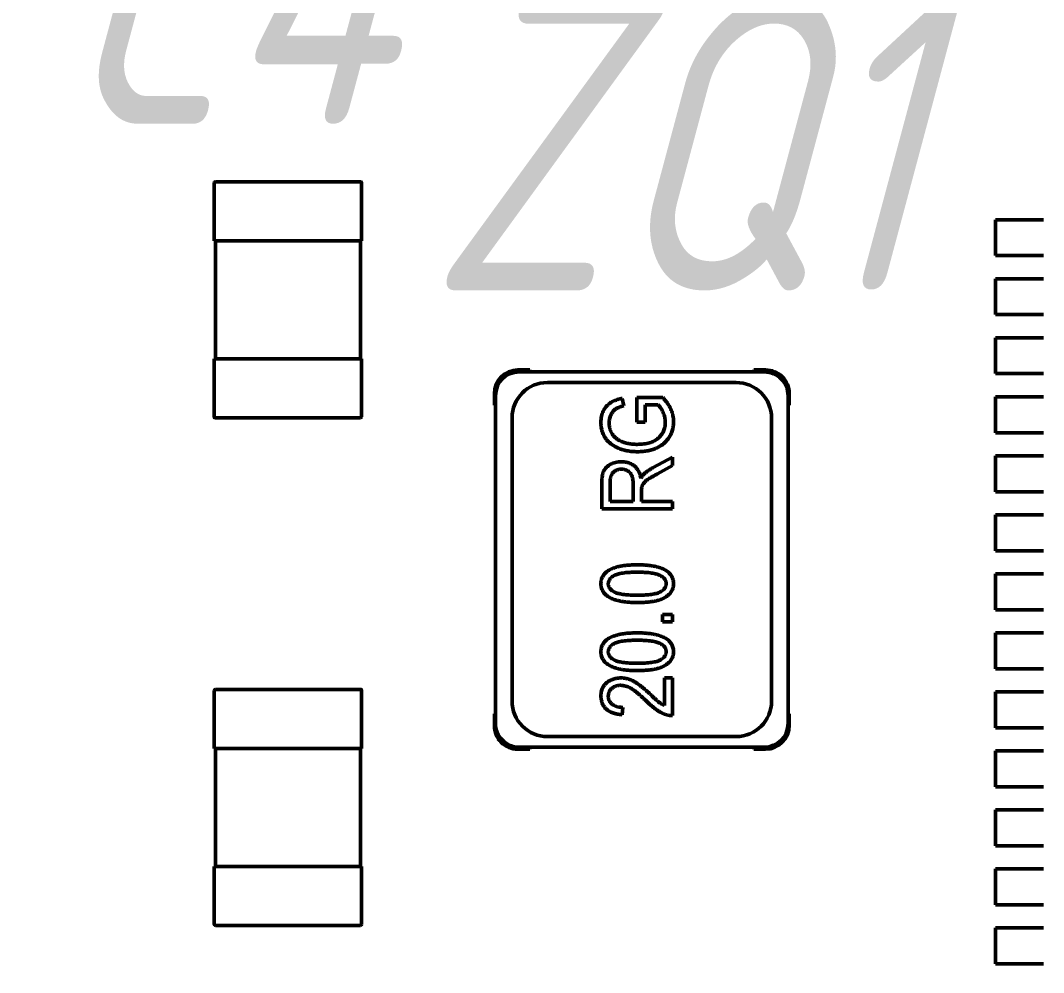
# Model space of a CAD drawing. Header units: millimetres. Extents: x -194 to 1085, y -28 to 392.
# Drawn here: x 626.27 to 643.62, y 302.32 to 318.46 of the extents above; entities that cross this region are included whole.
import ezdxf

# ---------------------------------------------------------------- set-up
doc = ezdxf.new("R2010")
doc.units = ezdxf.units.MM
doc.layers.add('Tonk', color=7, linetype='Continuous', lineweight=15)
doc.layers.add('Видимый контур (ГОСТ)', color=7, linetype='Continuous', lineweight=50)
doc.styles.get("Standard").update_dxf_attribs({"font": '', "width": 0.8, "oblique": 15})
doc.styles.get('Standard').set_extended_font_data('GOST type B')
doc.dimstyles.new('ISO-25', dxfattribs={"dimtxt": 3.5, "dimasz": 4, "dimexe": 1.25, "dimexo": 0, "dimtad": 1, "dimtxsty": 'Standard', "dimcen": 2.5, "dimadec": 0, "dimazin": 0, "dimtfac": 1, "dimtmove": 0, "dimatfit": 3, "dimfxl": 1, "dimarcsym": 0})

# ---------------------------------------------------------------- blocks, each defined once
blk = doc.blocks.new('*D69')
at = {"layer": 'Defpoints', "color": 0, "transparency": 16777216}
for p in [(604.798, 333.644), (546.471, 226.236), (640.469, 226.236)]:
    blk.add_point(p, dxfattribs=at)
at = {"layer": 'Tonk', "color": 0, "lineweight": -2, "transparency": 16777216}
for p, q in [((604.798, 333.644), (545.221, 333.644)), ((546.471, 329.644), (546.471, 230.236)), ((640.469, 226.236), (545.221, 226.236))]:
    blk.add_line(p, q, dxfattribs=at)
at = {"layer": 'Tonk', "color": 0, "transparency": 16777216}
for points in [[(545.804, 329.644), (547.137, 329.644), (546.471, 333.644)], [(545.804, 230.236), (547.137, 230.236), (546.471, 226.236)]]:
    blk.add_solid(points, dxfattribs=at)
at = {"layer": 'Tonk', "color": 0, "transparency": 16777216, "insert": (540.846, 278.93), "char_height": 10, "attachment_point": 5, "rotation": 90}
blk.add_mtext('57*', dxfattribs=at)

msp = doc.modelspace()

# ---------------------------------------------------------------- linework, layer by layer
at = {"layer": 'Видимый контур (ГОСТ)'}
for p, q in [((629.55784, 314.71991), (629.55784, 315.69991)), ((629.57784, 315.71991), (632.03784, 315.71991)), ((632.05784, 315.69991), (632.05784, 314.71991)), ((642.80785, 314.46991), (642.80785, 315.07791)), ((642.80785, 315.07791), (643.06185, 315.07791)), ((643.06185, 315.07791), (643.52185, 315.07791)), ((643.52185, 315.07791), (643.62018, 315.07791)), ((629.55784, 314.71991), (629.57784, 314.71991)), ((629.57784, 314.71991), (632.03784, 314.71991)), ((629.57784, 314.71991), (629.57784, 312.71991)), ((632.03784, 314.71991), (632.05784, 314.71991)), ((632.03784, 314.71991), (632.03784, 312.71991)), ((643.06185, 314.46991), (642.80785, 314.46991)), ((643.52185, 314.46991), (643.06185, 314.46991)), ((643.62018, 314.46991), (643.52185, 314.46991)), ((642.80785, 313.46991), (642.80785, 314.07791)), ((642.80785, 314.07791), (643.06185, 314.07791)), ((643.06185, 314.07791), (643.52185, 314.07791)), ((643.52185, 314.07791), (643.62018, 314.07791)), ((643.06185, 313.46991), (642.80785, 313.46991)), ((643.52185, 313.46991), (643.06185, 313.46991)), ((643.62018, 313.46991), (643.52185, 313.46991)), ((642.80785, 312.46991), (642.80785, 313.07791)), ((642.80785, 313.07791), (643.06185, 313.07791)), ((643.06185, 313.07791), (643.52185, 313.07791)), ((643.52185, 313.07791), (643.62018, 313.07791)), ((629.55784, 312.71991), (629.55784, 311.73991)), ((629.55784, 312.71991), (629.57784, 312.71991)), ((629.57784, 312.71991), (632.03784, 312.71991)), ((632.03784, 312.71991), (632.05784, 312.71991)), ((632.05784, 311.73991), (632.05784, 312.71991)), ((634.90784, 312.53383), (634.70784, 312.53383)), ((634.72784, 312.4999), (638.88784, 312.4999)), ((634.90784, 312.4999), (634.90784, 312.53383)), ((638.90784, 312.53383), (638.70784, 312.53383)), ((638.70784, 312.53383), (638.70784, 312.4999)), ((643.06185, 312.46991), (642.80785, 312.46991)), ((643.52185, 312.46991), (643.06185, 312.46991)), ((643.62018, 312.46991), (643.52185, 312.46991)), ((635.20784, 312.3199), (638.40784, 312.3199)), ((634.30784, 312.13383), (634.30784, 311.93383)), ((634.32785, 306.5399), (634.32784, 312.0999)), ((639.28784, 312.0999), (639.28785, 306.5399)), ((639.30784, 311.93383), (639.30784, 312.13383)), ((634.30784, 311.93383), (634.32784, 311.93383)), ((636.47351, 312.05099), (636.50468, 311.92631)), ((636.72286, 312.06657), (637.16239, 312.06657)), ((636.72286, 311.64579), (636.72286, 312.06657)), ((636.86312, 311.9419), (636.86312, 311.64579)), ((637.08325, 311.9419), (636.86312, 311.9419)), ((639.28784, 311.93383), (639.30784, 311.93383)), ((642.80785, 311.46991), (642.80785, 312.07791)), ((642.80785, 312.07791), (643.06185, 312.07791)), ((643.06185, 312.07791), (643.52185, 312.07791)), ((643.52185, 312.07791), (643.62018, 312.07791)), ((629.57784, 311.71991), (632.03784, 311.71991)), ((634.60785, 306.9199), (634.60784, 311.7199)), ((636.86312, 311.64579), (636.72286, 311.64579)), ((639.00784, 311.7199), (639.00785, 306.9199)), ((643.06185, 311.46991), (642.80785, 311.46991)), ((643.52185, 311.46991), (643.06185, 311.46991)), ((643.62018, 311.46991), (643.52185, 311.46991)), ((637.00265, 310.87802), (637.33065, 311.05358)), ((637.33065, 311.05358), (637.33065, 310.91186)), ((642.80785, 310.46991), (642.80785, 311.07791)), ((642.80785, 311.07791), (643.06185, 311.07791)), ((643.06185, 311.07791), (643.52185, 311.07791)), ((643.52185, 311.07791), (643.62018, 311.07791)), ((637.33065, 310.91186), (637.074, 310.77331)), ((636.13065, 310.18086), (636.13065, 310.6216)), ((636.27091, 310.63037), (636.27091, 310.30553)), ((636.66052, 310.30553), (636.66052, 310.59798)), ((636.80078, 310.46454), (636.80078, 310.30553)), ((643.06185, 310.46991), (642.80785, 310.46991)), ((643.52185, 310.46991), (643.06185, 310.46991)), ((643.62018, 310.46991), (643.52185, 310.46991)), ((637.33065, 310.18086), (636.13065, 310.18086)), ((636.27091, 310.30553), (636.66052, 310.30553)), ((636.80078, 310.30553), (637.33065, 310.30553)), ((637.33065, 310.30553), (637.33065, 310.18086)), ((642.80785, 309.46991), (642.80785, 310.07791)), ((642.80785, 310.07791), (643.06185, 310.07791)), ((643.06185, 310.07791), (643.52185, 310.07791)), ((643.52185, 310.07791), (643.62018, 310.07791)), ((643.06185, 309.46991), (642.80785, 309.46991)), ((643.52185, 309.46991), (643.06185, 309.46991)), ((643.62018, 309.46991), (643.52185, 309.46991)), ((642.80785, 308.46991), (642.80785, 309.07791)), ((642.80785, 309.07791), (643.06185, 309.07791)), ((643.06185, 309.07791), (643.52185, 309.07791)), ((643.52185, 309.07791), (643.62018, 309.07791)), ((643.06185, 308.46991), (642.80785, 308.46991)), ((643.52185, 308.46991), (643.06185, 308.46991)), ((643.62018, 308.46991), (643.52185, 308.46991)), ((637.15922, 308.38865), (637.33065, 308.38865)), ((637.15922, 308.26397), (637.15922, 308.38865)), ((637.33065, 308.38865), (637.33065, 308.26397)), ((637.33065, 308.26397), (637.15922, 308.26397)), ((642.80785, 307.46991), (642.80785, 308.07791)), ((642.80785, 308.07791), (643.06185, 308.07791)), ((643.06185, 308.07791), (643.52185, 308.07791)), ((643.52185, 308.07791), (643.62018, 308.07791)), ((643.06185, 307.46991), (642.80785, 307.46991)), ((643.52185, 307.46991), (643.06185, 307.46991)), ((643.62018, 307.46991), (643.52185, 307.46991)), ((637.19039, 306.84579), (637.19039, 307.31332)), ((637.19039, 307.31332), (637.33065, 307.31332)), ((637.33065, 307.31332), (637.33065, 306.67436)), ((629.55784, 307.0999), (629.55784, 306.1199)), ((632.03784, 307.1199), (629.57784, 307.1199)), ((632.05784, 306.1199), (632.05784, 307.0999)), ((642.80785, 306.46991), (642.80785, 307.07791)), ((642.80785, 307.07791), (643.06185, 307.07791)), ((643.06185, 307.07791), (643.52185, 307.07791)), ((643.52185, 307.07791), (643.62018, 307.07791)), ((636.4891, 306.81462), (636.47351, 306.68995)), ((634.32785, 306.70597), (634.30785, 306.70597)), ((634.30785, 306.70597), (634.30785, 306.50597)), ((639.30785, 306.70597), (639.28793, 306.70597)), ((639.30785, 306.50597), (639.30785, 306.70597)), ((643.06185, 306.46991), (642.80785, 306.46991)), ((643.52185, 306.46991), (643.06185, 306.46991)), ((643.62018, 306.46991), (643.52185, 306.46991)), ((638.40785, 306.3199), (635.20785, 306.3199)), ((629.57784, 306.1199), (629.55784, 306.1199)), ((629.57784, 304.1199), (629.57784, 306.1199)), ((632.03784, 306.1199), (629.57784, 306.1199)), ((632.03784, 304.1199), (632.03784, 306.1199)), ((632.05784, 306.1199), (632.03784, 306.1199)), ((634.70785, 306.10597), (634.90785, 306.10597)), ((638.88785, 306.1399), (634.72785, 306.1399)), ((634.90785, 306.10597), (634.90785, 306.1399)), ((638.70785, 306.1399), (638.70785, 306.10597)), ((638.70785, 306.10597), (638.90785, 306.10597)), ((642.80785, 305.46991), (642.80785, 306.07791)), ((642.80785, 306.07791), (643.06185, 306.07791)), ((643.06185, 306.07791), (643.52185, 306.07791)), ((643.52185, 306.07791), (643.62018, 306.07791)), ((643.06185, 305.46991), (642.80785, 305.46991)), ((643.52185, 305.46991), (643.06185, 305.46991)), ((643.62018, 305.46991), (643.52185, 305.46991)), ((642.80785, 304.46991), (642.80785, 305.07791)), ((642.80785, 305.07791), (643.06185, 305.07791)), ((643.06185, 305.07791), (643.52185, 305.07791)), ((643.52185, 305.07791), (643.62018, 305.07791)), ((643.06185, 304.46991), (642.80785, 304.46991)), ((643.52185, 304.46991), (643.06185, 304.46991)), ((643.62018, 304.46991), (643.52185, 304.46991)), ((629.57784, 304.1199), (629.55784, 304.1199)), ((629.55784, 303.1399), (629.55784, 304.1199)), ((632.03784, 304.1199), (629.57784, 304.1199)), ((632.05784, 304.1199), (632.03784, 304.1199)), ((632.05784, 304.1199), (632.05784, 303.1399)), ((642.80785, 303.46991), (642.80785, 304.07791)), ((642.80785, 304.07791), (643.06185, 304.07791)), ((643.06185, 304.07791), (643.52185, 304.07791)), ((643.52185, 304.07791), (643.62018, 304.07791)), ((643.06185, 303.46991), (642.80785, 303.46991)), ((643.52185, 303.46991), (643.06185, 303.46991)), ((643.62018, 303.46991), (643.52185, 303.46991)), ((632.03784, 303.1199), (629.57784, 303.1199)), ((642.80785, 302.46991), (642.80785, 303.07791)), ((642.80785, 303.07791), (643.06185, 303.07791)), ((643.06185, 303.07791), (643.52185, 303.07791)), ((643.52185, 303.07791), (643.62018, 303.07791)), ((643.06185, 302.46991), (642.80785, 302.46991)), ((643.52185, 302.46991), (643.06185, 302.46991)), ((643.62018, 302.46991), (643.52185, 302.46991))]:
    msp.add_line(p, q, dxfattribs=at)
for centre, radius, start, end in [((629.57784, 315.69991), 0.02, 90.000001, 180), ((632.03784, 315.69991), 0.02, 0, 90.000001), ((634.70784, 312.13383), 0.4, 90.000003, 180.000002), ((634.72784, 312.0999), 0.4, 90.000003, 180.000002), ((638.88784, 312.0999), 0.4, 0.000002, 90.000003), ((638.90784, 312.13383), 0.4, 0.000002, 90.000003), ((635.20784, 311.7199), 0.6, 90.000003, 180.000002), ((638.40784, 311.7199), 0.6, 0.000002, 90.000003), ((629.57784, 311.73991), 0.02, 180, 270.000001), ((632.03784, 311.73991), 0.02, 270.000001, 0), ((629.57784, 307.0999), 0.02, 90.000003, 180.000002), ((632.03784, 307.0999), 0.02, 0.000002, 90.000003), ((635.20785, 306.9199), 0.6, 180.000002, 270.000003), ((638.40785, 306.9199), 0.6, 270.000003, 0.000002), ((634.72785, 306.5399), 0.4, 180.000002, 270.000003), ((638.88785, 306.5399), 0.4, 270.000003, 0.000002), ((634.70785, 306.50597), 0.4, 180.000002, 270.000003), ((638.90785, 306.50597), 0.4, 270.000003, 0.000002), ((629.57784, 303.1399), 0.02, 180.000002, 270.000003), ((632.03784, 303.1399), 0.02, 270.000003, 0.000002)]:
    msp.add_arc(centre, radius, start, end, dxfattribs=at)
for points, knots in [([(636.11507, 311.64579), (636.11545, 311.66344), (636.11619, 311.69779), (636.12446, 311.74751), (636.13642, 311.79415), (636.15455, 311.83704), (636.17691, 311.8764), (636.20379, 311.91205), (636.23463, 311.94417), (636.26383, 311.96784), (636.28952, 311.98494), (636.31086, 311.9968), (636.33372, 312.00807), (636.35843, 312.01821), (636.38476, 312.0277), (636.41276, 312.0365), (636.44253, 312.04425), (636.46302, 312.0487), (636.47351, 312.05099)], [0, 0, 0, 0, 0.08883478, 0.17287527, 0.25332484, 0.3308667, 0.40669776, 0.48088004, 0.55520984, 0.63050975, 0.66975336, 0.71058625, 0.75338286, 0.79811493, 0.84507218, 0.89435107, 0.94592977, 1, 1, 1, 1]), ([(636.50468, 311.92631), (636.48934, 311.92225), (636.46047, 311.91462), (636.42076, 311.90012), (636.38684, 311.88469), (636.35872, 311.86671), (636.33511, 311.84638), (636.31488, 311.82332), (636.29724, 311.79744), (636.28209, 311.76901), (636.27028, 311.73797), (636.26143, 311.70504), (636.25627, 311.67014), (636.25565, 311.6463), (636.25533, 311.6341)], [0, 0, 0, 0, 0.11276379, 0.21229659, 0.30035973, 0.37722589, 0.44886058, 0.52125426, 0.5947536, 0.67119584, 0.74978145, 0.8304411, 0.91331001, 1, 1, 1, 1]), ([(637.20598, 311.64652), (637.20556, 311.65986), (637.2047, 311.68695), (637.19756, 311.7277), (637.18596, 311.76882), (637.17032, 311.80951), (637.15162, 311.84828), (637.13105, 311.88382), (637.10844, 311.91503), (637.09147, 311.93313), (637.08325, 311.9419)], [0, 0, 0, 0, 0.12227032, 0.24832553, 0.37819187, 0.51368029, 0.64752884, 0.77265077, 0.88983181, 1, 1, 1, 1]), ([(637.16239, 312.06657), (637.17695, 312.05057), (637.20545, 312.01925), (637.24265, 311.96933), (637.27461, 311.91891), (637.30063, 311.86745), (637.32093, 311.81517), (637.33571, 311.7622), (637.3445, 311.70834), (637.34566, 311.6722), (637.34624, 311.65407)], [0, 0, 0, 0, 0.14015393, 0.27430364, 0.4028959, 0.52664824, 0.64739988, 0.76584206, 0.88251504, 1, 1, 1, 1]), ([(636.73625, 311.14709), (636.72026, 311.14725), (636.6888, 311.14757), (636.6424, 311.15082), (636.59762, 311.15615), (636.55433, 311.16354), (636.51251, 311.17251), (636.47244, 311.18443), (636.43388, 311.19802), (636.39702, 311.21349), (636.36217, 311.23081), (636.32956, 311.24952), (636.29928, 311.26949), (636.27133, 311.29076), (636.24576, 311.31337), (636.22254, 311.33729), (636.20166, 311.36245), (636.18343, 311.38913), (636.16726, 311.41695), (636.15344, 311.44609), (636.14133, 311.47625), (636.132, 311.50786), (636.12432, 311.54052), (636.11912, 311.57456), (636.11548, 311.60975), (636.11521, 311.63369), (636.11507, 311.64579)], [0, 0, 0, 0, 0.05346307, 0.10513634, 0.15541669, 0.20412708, 0.25192126, 0.29828619, 0.34376942, 0.38851834, 0.43183781, 0.47377127, 0.51410741, 0.55301753, 0.5910754, 0.62810874, 0.66434326, 0.70024303, 0.73598454, 0.77178574, 0.80796231, 0.84452852, 0.88184703, 0.9200314, 0.95955723, 1, 1, 1, 1]), ([(636.25533, 311.6341), (636.25545, 311.62517), (636.25568, 311.60759), (636.25816, 311.58171), (636.26236, 311.55676), (636.2679, 311.53275), (636.27494, 311.50956), (636.28396, 311.48754), (636.29456, 311.46643), (636.30645, 311.44615), (636.32014, 311.42678), (636.33582, 311.40855), (636.35315, 311.39112), (636.37245, 311.37496), (636.39324, 311.35942), (636.41595, 311.34516), (636.44039, 311.33168), (636.4666, 311.31938), (636.49443, 311.30807), (636.52383, 311.29846), (636.55471, 311.29012), (636.58705, 311.28327), (636.62099, 311.27836), (636.65638, 311.2743), (636.69329, 311.2722), (636.71839, 311.27191), (636.73114, 311.27177)], [0, 0, 0, 0, 0.03969488, 0.07810187, 0.1154037, 0.15206692, 0.1875524, 0.22298835, 0.25767272, 0.2924414, 0.3273725, 0.36293857, 0.39915901, 0.43652532, 0.474691, 0.51442029, 0.55558918, 0.59867321, 0.64301787, 0.68898916, 0.73606664, 0.7850952, 0.83580545, 0.88842855, 0.9433553, 1, 1, 1, 1]), ([(636.73114, 311.27177), (636.75031, 311.27209), (636.78749, 311.27271), (636.84142, 311.27766), (636.89177, 311.28549), (636.93836, 311.29692), (636.98134, 311.31143), (637.02049, 311.32954), (637.05606, 311.35067), (637.08762, 311.37522), (637.1154, 311.40231), (637.13959, 311.4314), (637.16041, 311.46224), (637.17686, 311.49544), (637.19022, 311.53036), (637.19942, 311.56739), (637.20479, 311.60635), (637.20558, 311.63295), (637.20598, 311.64652)], [0, 0, 0, 0, 0.0840315, 0.16300886, 0.23726094, 0.30726746, 0.37311066, 0.4358517, 0.49603509, 0.55412684, 0.61075668, 0.66585022, 0.71974667, 0.77354549, 0.82794839, 0.88336632, 0.94049501, 1, 1, 1, 1]), ([(637.34624, 311.65407), (637.34596, 311.64213), (637.34541, 311.61846), (637.34236, 311.58345), (637.3366, 311.54939), (637.329, 311.51628), (637.31854, 311.48433), (637.30649, 311.4532), (637.29176, 311.42323), (637.27496, 311.3943), (637.25624, 311.36643), (637.23522, 311.34006), (637.21202, 311.31523), (637.18686, 311.29183), (637.15982, 311.26975), (637.13037, 311.24969), (637.09925, 311.2305), (637.06587, 311.21339), (637.03073, 311.19768), (636.9938, 311.1841), (636.95506, 311.17268), (636.9147, 311.16305), (636.87242, 311.15627), (636.82858, 311.15077), (636.78297, 311.14758), (636.75201, 311.14726), (636.73625, 311.14709)], [0, 0, 0, 0, 0.04015707, 0.07963176, 0.11809748, 0.15624212, 0.1938009, 0.23106481, 0.2684286, 0.30598441, 0.34354319, 0.3812357, 0.41929132, 0.45773281, 0.49674786, 0.53658345, 0.57750723, 0.61963547, 0.66265835, 0.70688413, 0.7518893, 0.79844452, 0.8463359, 0.89584511, 0.94702297, 1, 1, 1, 1]), ([(636.13065, 310.6216), (636.13072, 310.63273), (636.13084, 310.65426), (636.13264, 310.68544), (636.13521, 310.71437), (636.13892, 310.74109), (636.14328, 310.76556), (636.14931, 310.78771), (636.15588, 310.80771), (636.16674, 310.83124), (636.18389, 310.85789), (636.2095, 310.88687), (636.24132, 310.91215), (636.27785, 310.93467), (636.31887, 310.95316), (636.3636, 310.96626), (636.41146, 310.97417), (636.44442, 310.97515), (636.46134, 310.97566)], [0, 0, 0, 0, 0.05985224, 0.11585018, 0.1680547, 0.21611804, 0.26101188, 0.30170054, 0.33955139, 0.37414941, 0.44092174, 0.50930361, 0.58134765, 0.65881593, 0.73976181, 0.82269073, 0.90901215, 1, 1, 1, 1]), ([(636.46134, 310.97566), (636.47254, 310.9754), (636.49444, 310.97488), (636.52653, 310.97175), (636.55703, 310.96625), (636.58579, 310.95807), (636.61307, 310.94824), (636.6385, 310.93563), (636.66245, 310.92106), (636.68472, 310.90416), (636.70515, 310.88513), (636.72387, 310.86415), (636.7401, 310.84075), (636.75481, 310.81565), (636.7675, 310.78842), (636.77821, 310.75919), (636.78668, 310.72786), (636.79086, 310.70621), (636.79299, 310.69514)], [0, 0, 0, 0, 0.07011728, 0.13696096, 0.20149682, 0.26371178, 0.3237954, 0.38261049, 0.44095686, 0.4989442, 0.55714899, 0.61542462, 0.67445194, 0.73497805, 0.79721787, 0.86211627, 0.92949586, 1, 1, 1, 1]), ([(636.849, 310.77355), (636.86074, 310.78328), (636.88434, 310.80283), (636.922, 310.82964), (636.96118, 310.85532), (636.98874, 310.87041), (637.00265, 310.87802)], [0, 0, 0, 0, 0.2455633, 0.49388794, 0.74461278, 1, 1, 1, 1]), ([(636.46207, 310.85099), (636.45484, 310.85076), (636.44074, 310.85033), (636.42009, 310.84797), (636.40067, 310.84361), (636.38241, 310.83743), (636.36536, 310.82973), (636.34951, 310.82006), (636.335, 310.80858), (636.32148, 310.79566), (636.30938, 310.78096), (636.2993, 310.76426), (636.29038, 310.74605), (636.28317, 310.72613), (636.27753, 310.70453), (636.27378, 310.68128), (636.27122, 310.6564), (636.27102, 310.63922), (636.27091, 310.63037)], [0, 0, 0, 0, 0.06530908, 0.12732176, 0.18743348, 0.24469276, 0.30111533, 0.35605646, 0.41192869, 0.46792102, 0.5247091, 0.58329968, 0.64362558, 0.70763395, 0.77431108, 0.84493352, 0.92006513, 1, 1, 1, 1]), ([(636.66052, 310.59798), (636.66023, 310.61301), (636.65968, 310.64116), (636.65606, 310.68056), (636.64938, 310.71423), (636.63997, 310.74279), (636.62706, 310.76699), (636.61129, 310.78808), (636.59262, 310.80696), (636.57067, 310.82253), (636.54645, 310.83547), (636.51992, 310.84425), (636.49163, 310.85022), (636.47208, 310.85073), (636.46207, 310.85099)], [0, 0, 0, 0, 0.12273717, 0.23002144, 0.32274344, 0.40263751, 0.47471999, 0.54580433, 0.61707399, 0.69068954, 0.7648407, 0.84054112, 0.91830728, 1, 1, 1, 1]), ([(636.79299, 310.69514), (636.79747, 310.70335), (636.80598, 310.71896), (636.82049, 310.73983), (636.8339, 310.75846), (636.84416, 310.76871), (636.849, 310.77355)], [0, 0, 0, 0, 0.28978266, 0.55093082, 0.78809033, 1, 1, 1, 1]), ([(637.074, 310.77331), (637.06196, 310.76685), (637.03894, 310.75451), (637.00627, 310.73617), (636.97677, 310.71918), (636.95059, 310.70336), (636.92748, 310.68915), (636.90811, 310.67562), (636.89156, 310.66382), (636.87452, 310.64963), (636.85747, 310.63241), (636.83984, 310.61264), (636.82629, 310.59274), (636.81595, 310.57251), (636.80914, 310.55023), (636.80404, 310.52514), (636.80127, 310.4961), (636.80095, 310.4755), (636.80078, 310.46454)], [0, 0, 0, 0, 0.09271838, 0.17734813, 0.25438797, 0.32385684, 0.38502063, 0.43852418, 0.48427002, 0.5230091, 0.58886903, 0.64864656, 0.70260515, 0.75189834, 0.80226733, 0.86019994, 0.92556687, 1, 1, 1, 1]), ([(636.24169, 309.13232), (636.25525, 309.14025), (636.28346, 309.15675), (636.33072, 309.17641), (636.38353, 309.19316), (636.44213, 309.20655), (636.5063, 309.21716), (636.57611, 309.22487), (636.65169, 309.2295), (636.70402, 309.22996), (636.73114, 309.23021)], [0, 0, 0, 0, 0.09322199, 0.19386497, 0.30317333, 0.42197515, 0.55051863, 0.68924775, 0.83896639, 1, 1, 1, 1]), ([(636.73114, 309.23021), (636.7555, 309.23001), (636.80278, 309.22963), (636.87142, 309.22563), (636.93562, 309.21942), (636.99529, 309.21073), (637.05049, 309.19973), (637.10107, 309.18579), (637.14728, 309.1697), (637.18885, 309.15068), (637.22585, 309.12933), (637.2581, 309.1055), (637.28519, 309.07887), (637.30774, 309.05005), (637.32488, 309.01836), (637.33749, 308.98448), (637.34491, 308.94798), (637.34579, 308.92285), (637.34624, 308.91)], [0, 0, 0, 0, 0.09461484, 0.18368346, 0.2670219, 0.34510955, 0.41783742, 0.48554211, 0.54877524, 0.60775629, 0.66286849, 0.71445799, 0.76306932, 0.81005906, 0.85606399, 0.90245742, 0.95007674, 1, 1, 1, 1]), ([(636.11507, 308.91146), (636.1154, 308.92285), (636.11605, 308.94524), (636.12247, 308.97776), (636.13204, 309.00859), (636.14616, 309.03729), (636.16414, 309.06418), (636.18627, 309.08895), (636.21206, 309.11223), (636.23161, 309.12549), (636.24169, 309.13232)], [0, 0, 0, 0, 0.1280699, 0.25166542, 0.37152996, 0.49039173, 0.61020408, 0.73443907, 0.86314889, 1, 1, 1, 1]), ([(636.73065, 309.10553), (636.70728, 309.10531), (636.66245, 309.10488), (636.59828, 309.10265), (636.54013, 309.09826), (636.48802, 309.09235), (636.44191, 309.08466), (636.40176, 309.07544), (636.36775, 309.06409), (636.33927, 309.05114), (636.31581, 309.03625), (636.29533, 309.02115), (636.27839, 309.00435), (636.26443, 308.98677), (636.25313, 308.96832), (636.2453, 308.94856), (636.24052, 308.92776), (636.24, 308.91351), (636.23974, 308.90634)], [0, 0, 0, 0, 0.12037607, 0.23078929, 0.33054121, 0.42058693, 0.50070028, 0.57115254, 0.63247616, 0.68501773, 0.73175518, 0.77530444, 0.81579212, 0.8541714, 0.89072554, 0.92673567, 0.96313658, 1, 1, 1, 1]), ([(637.22156, 308.91365), (637.22133, 308.92034), (637.22087, 308.93366), (637.21559, 308.95307), (637.20794, 308.97176), (637.19654, 308.98939), (637.18214, 309.00609), (637.16458, 309.02203), (637.14402, 309.0371), (637.12002, 309.05148), (637.09143, 309.06467), (637.05712, 309.07553), (637.01708, 309.08499), (636.97114, 309.09222), (636.9194, 309.09832), (636.86172, 309.10262), (636.79812, 309.10489), (636.75379, 309.10531), (636.73065, 309.10553)], [0, 0, 0, 0, 0.03476247, 0.06921762, 0.10408279, 0.13962334, 0.17800764, 0.21870662, 0.26284848, 0.31063262, 0.36417014, 0.42647577, 0.497749, 0.57830921, 0.66856438, 0.76905711, 0.87948948, 1, 1, 1, 1]), ([(636.73114, 308.59125), (636.70662, 308.59144), (636.65901, 308.59183), (636.58996, 308.5958), (636.52545, 308.60207), (636.46557, 308.61059), (636.41031, 308.62211), (636.35952, 308.63576), (636.31335, 308.65232), (636.27177, 308.67119), (636.23494, 308.69259), (636.20296, 308.71661), (636.17559, 308.7429), (636.15338, 308.77199), (636.13616, 308.80345), (636.12385, 308.83734), (636.1164, 308.87363), (636.11552, 308.89868), (636.11507, 308.91146)], [0, 0, 0, 0, 0.09513607, 0.18473136, 0.26828756, 0.34659719, 0.41930503, 0.4872357, 0.55050217, 0.60941548, 0.6641925, 0.7154709, 0.76425166, 0.81099576, 0.85694786, 0.90288377, 0.95044841, 1, 1, 1, 1]), ([(636.23974, 308.90634), (636.23997, 308.89965), (636.24043, 308.88641), (636.24564, 308.86721), (636.25357, 308.84882), (636.26461, 308.83122), (636.27895, 308.81456), (636.2965, 308.79893), (636.31712, 308.78413), (636.34108, 308.76966), (636.36972, 308.7566), (636.40406, 308.74593), (636.44408, 308.7365), (636.49005, 308.72885), (636.54193, 308.72326), (636.59958, 308.71879), (636.66319, 308.71657), (636.70752, 308.71614), (636.73065, 308.71592)], [0, 0, 0, 0, 0.03482064, 0.06892304, 0.10306748, 0.13902593, 0.17687737, 0.21735967, 0.26132521, 0.3091893, 0.36320132, 0.42507724, 0.49646973, 0.57765225, 0.66800981, 0.76867069, 0.87928784, 1, 1, 1, 1]), ([(636.73065, 308.71592), (636.75403, 308.71614), (636.79877, 308.71656), (636.86286, 308.71882), (636.92086, 308.72317), (636.97287, 308.72913), (637.01891, 308.73679), (637.05906, 308.74602), (637.09308, 308.75735), (637.12157, 308.7704), (637.14524, 308.7851), (637.16565, 308.8004), (637.1829, 308.81676), (637.19694, 308.83424), (637.20812, 308.8526), (637.21597, 308.87208), (637.22081, 308.89255), (637.22131, 308.90656), (637.22156, 308.91365)], [0, 0, 0, 0, 0.12066752, 0.23092941, 0.33092285, 0.42077047, 0.50107779, 0.57170062, 0.63317272, 0.68584149, 0.73304851, 0.7767032, 0.81729756, 0.85544218, 0.89208481, 0.9277935, 0.96346529, 1, 1, 1, 1]), ([(637.34624, 308.91), (637.3458, 308.89853), (637.34495, 308.87597), (637.33859, 308.84293), (637.32728, 308.8117), (637.31231, 308.78177), (637.29236, 308.75387), (637.26864, 308.72725), (637.24001, 308.70286), (637.20744, 308.67929), (637.16924, 308.65828), (637.12506, 308.64008), (637.07463, 308.6249), (637.01792, 308.6127), (636.95506, 308.60312), (636.88598, 308.59612), (636.81065, 308.59207), (636.75834, 308.59153), (636.73114, 308.59125)], [0, 0, 0, 0, 0.0446212, 0.08773031, 0.13028284, 0.17350286, 0.21748693, 0.26333303, 0.31190873, 0.36352763, 0.41950974, 0.48109459, 0.54912791, 0.62414756, 0.70660252, 0.79644755, 0.89418342, 1, 1, 1, 1]), ([(636.11507, 307.75821), (636.1154, 307.76961), (636.11605, 307.792), (636.12247, 307.82451), (636.13204, 307.85534), (636.14616, 307.88404), (636.16414, 307.91094), (636.18627, 307.9357), (636.21206, 307.95898), (636.23161, 307.97224), (636.24169, 307.97907)], [0, 0, 0, 0, 0.1280699, 0.25166542, 0.37152996, 0.49039173, 0.61020408, 0.73443907, 0.86314889, 1, 1, 1, 1]), ([(636.73065, 307.95228), (636.70728, 307.95206), (636.66245, 307.95164), (636.59828, 307.9494), (636.54013, 307.94502), (636.48802, 307.9391), (636.44191, 307.93141), (636.40176, 307.92219), (636.36775, 307.91084), (636.33927, 307.89789), (636.31581, 307.883), (636.29533, 307.8679), (636.27839, 307.8511), (636.26443, 307.83352), (636.25313, 307.81507), (636.2453, 307.79531), (636.24052, 307.77451), (636.24, 307.76026), (636.23974, 307.7531)], [0, 0, 0, 0, 0.12037607, 0.23078929, 0.33054121, 0.42058693, 0.50070028, 0.57115254, 0.63247616, 0.68501773, 0.73175518, 0.77530444, 0.81579212, 0.8541714, 0.89072554, 0.92673567, 0.96313658, 1, 1, 1, 1]), ([(636.24169, 307.97907), (636.25525, 307.987), (636.28346, 308.0035), (636.33072, 308.02316), (636.38353, 308.03992), (636.44213, 308.0533), (636.5063, 308.06392), (636.57611, 308.07162), (636.65169, 308.07625), (636.70402, 308.07672), (636.73114, 308.07696)], [0, 0, 0, 0, 0.09322199, 0.19386497, 0.30317333, 0.42197515, 0.55051863, 0.68924775, 0.83896639, 1, 1, 1, 1]), ([(637.22156, 307.7604), (637.22133, 307.76709), (637.22087, 307.78041), (637.21559, 307.79982), (637.20794, 307.81851), (637.19654, 307.83614), (637.18214, 307.85285), (637.16458, 307.86878), (637.14402, 307.88386), (637.12002, 307.89823), (637.09143, 307.91142), (637.05712, 307.92228), (637.01708, 307.93175), (636.97114, 307.93897), (636.9194, 307.94507), (636.86172, 307.94937), (636.79812, 307.95165), (636.75379, 307.95207), (636.73065, 307.95228)], [0, 0, 0, 0, 0.03476247, 0.06921762, 0.10408279, 0.13962334, 0.17800764, 0.21870662, 0.26284848, 0.31063262, 0.36417014, 0.42647577, 0.497749, 0.57830921, 0.66856438, 0.76905711, 0.87948948, 1, 1, 1, 1]), ([(636.73114, 308.07696), (636.7555, 308.07676), (636.80278, 308.07638), (636.87142, 308.07238), (636.93562, 308.06618), (636.99529, 308.05748), (637.05049, 308.04648), (637.10107, 308.03255), (637.14728, 308.01645), (637.18885, 307.99743), (637.22585, 307.97608), (637.2581, 307.95226), (637.28519, 307.92562), (637.30774, 307.8968), (637.32488, 307.86511), (637.33749, 307.83123), (637.34491, 307.79473), (637.34579, 307.76961), (637.34624, 307.75675)], [0, 0, 0, 0, 0.09461484, 0.18368346, 0.2670219, 0.34510955, 0.41783742, 0.48554211, 0.54877524, 0.60775629, 0.66286849, 0.71445799, 0.76306932, 0.81005906, 0.85606399, 0.90245742, 0.95007674, 1, 1, 1, 1]), ([(636.73114, 307.438), (636.70662, 307.4382), (636.65901, 307.43858), (636.58996, 307.44255), (636.52545, 307.44882), (636.46557, 307.45735), (636.41031, 307.46887), (636.35952, 307.48251), (636.31335, 307.49908), (636.27177, 307.51794), (636.23494, 307.53934), (636.20296, 307.56336), (636.17559, 307.58965), (636.15338, 307.61875), (636.13616, 307.65021), (636.12385, 307.6841), (636.1164, 307.72039), (636.11552, 307.74543), (636.11507, 307.75821)], [0, 0, 0, 0, 0.09513607, 0.18473136, 0.26828756, 0.34659719, 0.41930503, 0.4872357, 0.55050217, 0.60941548, 0.6641925, 0.7154709, 0.76425166, 0.81099576, 0.85694786, 0.90288377, 0.95044841, 1, 1, 1, 1]), ([(636.23974, 307.7531), (636.23997, 307.74641), (636.24043, 307.73317), (636.24564, 307.71396), (636.25357, 307.69557), (636.26461, 307.67797), (636.27895, 307.66131), (636.2965, 307.64569), (636.31712, 307.63088), (636.34108, 307.61642), (636.36972, 307.60336), (636.40406, 307.59268), (636.44408, 307.58326), (636.49005, 307.5756), (636.54193, 307.57001), (636.59958, 307.56555), (636.66319, 307.56332), (636.70752, 307.5629), (636.73065, 307.56267)], [0, 0, 0, 0, 0.03482064, 0.06892304, 0.10306748, 0.13902593, 0.17687737, 0.21735967, 0.26132521, 0.3091893, 0.36320132, 0.42507724, 0.49646973, 0.57765225, 0.66800981, 0.76867069, 0.87928784, 1, 1, 1, 1]), ([(636.73065, 307.56267), (636.75403, 307.56289), (636.79877, 307.56331), (636.86286, 307.56557), (636.92086, 307.56992), (636.97287, 307.57588), (637.01891, 307.58354), (637.05906, 307.59277), (637.09308, 307.6041), (637.12157, 307.61715), (637.14524, 307.63185), (637.16565, 307.64715), (637.1829, 307.66352), (637.19694, 307.68099), (637.20812, 307.69935), (637.21597, 307.71883), (637.22081, 307.7393), (637.22131, 307.75331), (637.22156, 307.7604)], [0, 0, 0, 0, 0.12066752, 0.23092941, 0.33092285, 0.42077047, 0.50107779, 0.57170062, 0.63317272, 0.68584149, 0.73304851, 0.7767032, 0.81729756, 0.85544218, 0.89208481, 0.9277935, 0.96346529, 1, 1, 1, 1]), ([(637.34624, 307.75675), (637.3458, 307.74528), (637.34495, 307.72273), (637.33859, 307.68968), (637.32728, 307.65845), (637.31231, 307.62853), (637.29236, 307.60063), (637.26864, 307.574), (637.24001, 307.54961), (637.20744, 307.52605), (637.16924, 307.50503), (637.12506, 307.48683), (637.07463, 307.47165), (637.01792, 307.45945), (636.95506, 307.44987), (636.88598, 307.44287), (636.81065, 307.43883), (636.75834, 307.43828), (636.73114, 307.438)], [0, 0, 0, 0, 0.0446212, 0.08773031, 0.13028284, 0.17350286, 0.21748693, 0.26333303, 0.31190873, 0.36352763, 0.41950974, 0.48109459, 0.54912791, 0.62414756, 0.70660252, 0.79644755, 0.89418342, 1, 1, 1, 1]), ([(636.11507, 307.00943), (636.11542, 307.02154), (636.11611, 307.04511), (636.1207, 307.07942), (636.12863, 307.11151), (636.14027, 307.14115), (636.15458, 307.16867), (636.17235, 307.19382), (636.19347, 307.21657), (636.21754, 307.23679), (636.24352, 307.25467), (636.27069, 307.27027), (636.2986, 307.2838), (636.32755, 307.29438), (636.35716, 307.30321), (636.38788, 307.30876), (636.41935, 307.31267), (636.44062, 307.3131), (636.45135, 307.31332)], [0, 0, 0, 0, 0.07133229, 0.13889582, 0.2034988, 0.26557443, 0.32611133, 0.38581711, 0.44639177, 0.50848029, 0.57069391, 0.63196676, 0.69292716, 0.7531516, 0.81338743, 0.87472556, 0.93683065, 1, 1, 1, 1]), ([(636.45135, 307.31332), (636.46102, 307.31312), (636.48022, 307.3127), (636.50887, 307.31001), (636.53714, 307.3053), (636.56523, 307.29902), (636.59299, 307.29075), (636.62033, 307.2804), (636.6474, 307.26844), (636.67471, 307.25459), (636.70286, 307.23791), (636.73281, 307.21811), (636.76486, 307.19489), (636.79918, 307.16855), (636.83576, 307.13905), (636.87445, 307.10612), (636.9153, 307.06984), (636.94303, 307.04429), (636.95736, 307.0311)], [0, 0, 0, 0, 0.04877955, 0.09692359, 0.14507982, 0.19338222, 0.24211874, 0.29112314, 0.34083146, 0.39140008, 0.44557253, 0.50590838, 0.57253538, 0.64529843, 0.72425212, 0.80970372, 0.90169965, 1, 1, 1, 1]), ([(636.44892, 307.18865), (636.44136, 307.18856), (636.42659, 307.1884), (636.40505, 307.18548), (636.38447, 307.18149), (636.36504, 307.17557), (636.34648, 307.16834), (636.32926, 307.15891), (636.31281, 307.14829), (636.2978, 307.13585), (636.28425, 307.12226), (636.27213, 307.1079), (636.26222, 307.09253), (636.25401, 307.07647), (636.24773, 307.05962), (636.24303, 307.04203), (636.24035, 307.02363), (636.23995, 307.01114), (636.23974, 307.0048)], [0, 0, 0, 0, 0.07276442, 0.14211653, 0.20913681, 0.2744519, 0.3376204, 0.40059498, 0.46327756, 0.52605762, 0.58798937, 0.64796472, 0.70674539, 0.76375146, 0.82141349, 0.87964541, 0.93892335, 1, 1, 1, 1]), ([(636.88528, 306.9203), (636.87154, 306.93359), (636.84507, 306.95918), (636.80599, 306.99518), (636.7697, 307.02793), (636.73535, 307.05662), (636.70398, 307.08233), (636.67458, 307.1041), (636.64774, 307.12238), (636.61575, 307.14165), (636.57788, 307.16022), (636.53352, 307.17614), (636.49081, 307.18676), (636.46261, 307.18803), (636.44892, 307.18865)], [0, 0, 0, 0, 0.1093676, 0.2105788, 0.30398054, 0.38900452, 0.46660423, 0.53598199, 0.59819015, 0.65234445, 0.74953862, 0.83884494, 0.92175274, 1, 1, 1, 1]), ([(636.47351, 306.68995), (636.45904, 306.69123), (636.43098, 306.69372), (636.39034, 306.70026), (636.35264, 306.70934), (636.3175, 306.72012), (636.28534, 306.73365), (636.25557, 306.74889), (636.22872, 306.76671), (636.20472, 306.78674), (636.18368, 306.80881), (636.16539, 306.83252), (636.14953, 306.85776), (636.13694, 306.88488), (636.12713, 306.91371), (636.12011, 306.94413), (636.11592, 306.97628), (636.11536, 306.99821), (636.11507, 307.00943)], [0, 0, 0, 0, 0.08100103, 0.15714567, 0.22929409, 0.29716777, 0.36191144, 0.4236753, 0.48344726, 0.54130051, 0.59766052, 0.65317401, 0.70807672, 0.76357359, 0.8195559, 0.87765311, 0.93746107, 1, 1, 1, 1]), ([(636.23974, 307.0048), (636.23989, 306.99797), (636.24017, 306.98462), (636.24365, 306.96518), (636.24829, 306.94654), (636.25551, 306.92894), (636.26459, 306.91215), (636.27578, 306.89644), (636.28892, 306.88158), (636.304, 306.86778), (636.32091, 306.85506), (636.33995, 306.84442), (636.36049, 306.83502), (636.3829, 306.82763), (636.40699, 306.82169), (636.43283, 306.81776), (636.46038, 306.81487), (636.47935, 306.81471), (636.4891, 306.81462)], [0, 0, 0, 0, 0.05804981, 0.11331589, 0.16756384, 0.22114451, 0.27458271, 0.32955053, 0.3848123, 0.44294823, 0.50314189, 0.56435987, 0.62800118, 0.69501593, 0.76466311, 0.83876855, 0.91713968, 1, 1, 1, 1]), ([(637.33065, 306.67436), (637.32335, 306.67433), (637.30854, 306.67427), (637.28597, 306.67627), (637.26285, 306.68036), (637.23887, 306.68559), (637.21436, 306.693), (637.18918, 306.70208), (637.16341, 306.71278), (637.13689, 306.72532), (637.10937, 306.73997), (637.08097, 306.75766), (637.05117, 306.77788), (637.02034, 306.80111), (636.98819, 306.82694), (636.95486, 306.8555), (636.92018, 306.88666), (636.89714, 306.90887), (636.88528, 306.9203)], [0, 0, 0, 0, 0.04201225, 0.08511751, 0.13008555, 0.17696788, 0.22614779, 0.27723342, 0.33080476, 0.38655446, 0.44586231, 0.50998727, 0.57886293, 0.65289334, 0.73191474, 0.81600922, 0.90524488, 1, 1, 1, 1]), ([(636.95736, 307.0311), (636.96626, 307.02272), (636.98329, 307.00669), (637.00797, 306.98415), (637.03012, 306.9635), (637.05027, 306.94544), (637.06801, 306.92938), (637.08391, 306.91617), (637.09719, 306.90482), (637.11848, 306.88826), (637.14851, 306.86735), (637.17676, 306.85281), (637.19039, 306.84579)], [0, 0, 0, 0, 0.12274264, 0.23457104, 0.33544212, 0.42655809, 0.50617202, 0.57552505, 0.63392605, 0.68150347, 0.84619773, 1, 1, 1, 1])]:
    msp.add_open_spline(points, degree=3, knots=knots, dxfattribs=at)

# ---------------------------------------------------------------- texts
at = {"layer": 'Tonk', "char_height": 5, "attachment_point": 1}
for s, insert in [('C4', (626.92279, 321.6959)), ('ZQ1', (633.17575, 318.88028))]:
    msp.add_mtext_dynamic_manual_height_columns(s, width=12.8256962, gutter_width=40, heights=[0], dxfattribs=dict(at, insert=insert))

# ---------------------------------------------------------------- dimensions: what is measured, and where the dimension line sits
at = {"layer": 'Tonk'}
dim = msp.add_linear_dim(base=(546.47071, 226.23588), p1=(604.79784, 333.6441), p2=(640.46936, 226.23588), angle=90, text='57*', dimstyle='ISO-25', override={"dimtxt": 10}, dxfattribs=at)
dim.commit()
dim.dimension.update_dxf_attribs({"geometry": '*D69', "text_midpoint": (546.47071, 278.9297), "dimtype": 160})

doc.saveas('drawing.dxf')
